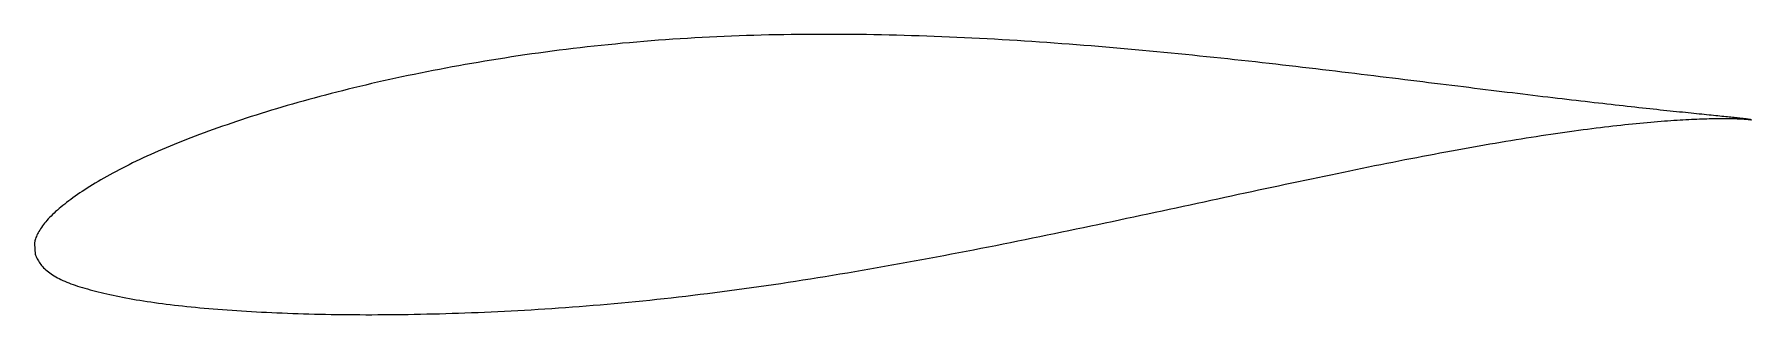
# Model space of a CAD drawing. Header units: metres. Extents: x -24.3 to 49.4, y -4.5 to 7.5.
import ezdxf

# ---------------------------------------------------------------- set-up
doc = ezdxf.new("R2010")
doc.units = ezdxf.units.M

msp = doc.modelspace()

# ---------------------------------------------------------------- linework, layer by layer
msp.add_lwpolyline([(49.355, 3.872), (49.353, 3.872), (49.349, 3.873), (49.342, 3.875), (49.332, 3.877), (49.319, 3.879), (49.303, 3.881), (49.285, 3.884), (49.263, 3.888), (49.239, 3.891), (49.212, 3.895), (49.182, 3.899), (49.149, 3.903), (49.114, 3.908), (49.075, 3.912), (49.034, 3.917), (48.99, 3.923), (48.943, 3.928), (48.894, 3.934), (48.841, 3.94), (48.786, 3.946), (48.728, 3.952), (48.667, 3.959), (48.604, 3.966), (48.537, 3.973), (48.468, 3.98), (48.396, 3.988), (48.321, 3.995), (48.244, 4.003), (48.163, 4.012), (48.08, 4.02), (47.995, 4.029), (47.906, 4.038), (47.815, 4.048), (47.721, 4.057), (47.624, 4.067), (47.525, 4.077), (47.423, 4.088), (47.318, 4.098), (47.211, 4.109), (47.1, 4.12), (46.988, 4.132), (46.872, 4.144), (46.754, 4.156), (46.633, 4.168), (46.51, 4.181), (46.384, 4.194), (46.255, 4.207), (46.124, 4.221), (45.99, 4.235), (45.853, 4.249), (45.714, 4.264), (45.572, 4.279), (45.428, 4.294), (45.281, 4.31), (45.132, 4.326), (44.98, 4.342), (44.826, 4.359), (44.669, 4.376), (44.51, 4.393), (44.348, 4.411), (44.183, 4.429), (44.017, 4.447), (43.847, 4.466), (43.676, 4.485), (43.502, 4.505), (43.325, 4.525), (43.146, 4.545), (42.965, 4.566), (42.781, 4.587), (42.595, 4.608), (42.407, 4.63), (42.216, 4.652), (42.023, 4.674), (41.828, 4.697), (41.63, 4.72), (41.43, 4.744), (41.228, 4.767), (41.024, 4.792), (40.817, 4.816), (40.609, 4.841), (40.398, 4.866), (40.185, 4.892), (39.969, 4.918), (39.752, 4.944), (39.533, 4.971), (39.311, 4.998), (39.087, 5.025), (38.861, 5.052), (38.634, 5.08), (38.404, 5.108), (38.172, 5.137), (37.938, 5.165), (37.702, 5.194), (37.464, 5.223), (37.224, 5.253), (36.983, 5.283), (36.739, 5.313), (36.493, 5.343), (36.246, 5.374), (35.997, 5.405), (35.746, 5.436), (35.493, 5.467), (35.238, 5.498), (34.982, 5.53), (34.724, 5.562), (34.464, 5.594), (34.202, 5.627), (33.939, 5.659), (33.674, 5.692), (33.407, 5.724), (33.139, 5.757), (32.869, 5.79), (32.597, 5.824), (32.324, 5.857), (32.05, 5.89), (31.773, 5.923), (31.496, 5.956), (31.217, 5.99), (30.936, 6.023), (30.654, 6.057), (30.371, 6.09), (30.086, 6.124), (29.8, 6.157), (29.512, 6.19), (29.224, 6.223), (28.933, 6.257), (28.642, 6.29), (28.349, 6.323), (28.056, 6.356), (27.76, 6.388), (27.464, 6.421), (27.167, 6.453), (26.868, 6.485), (26.569, 6.518), (26.268, 6.55), (25.966, 6.581), (25.663, 6.612), (25.359, 6.643), (25.055, 6.674), (24.749, 6.705), (24.442, 6.735), (24.134, 6.765), (23.826, 6.795), (23.516, 6.824), (23.206, 6.852), (22.895, 6.881), (22.583, 6.909), (22.271, 6.937), (21.957, 6.964), (21.643, 6.991), (21.328, 7.017), (21.013, 7.043), (20.697, 7.068), (20.38, 7.093), (20.063, 7.117), (19.745, 7.141), (19.426, 7.164), (19.107, 7.187), (18.788, 7.209), (18.468, 7.23), (18.148, 7.251), (17.827, 7.271), (17.506, 7.291), (17.184, 7.31), (16.862, 7.328), (16.54, 7.346), (16.218, 7.363), (15.895, 7.379), (15.572, 7.395), (15.249, 7.41), (14.925, 7.424), (14.602, 7.437), (14.278, 7.45), (13.954, 7.462), (13.63, 7.473), (13.306, 7.483), (12.982, 7.493), (12.658, 7.502), (12.334, 7.51), (12.01, 7.517), (11.686, 7.523), (11.363, 7.528), (11.039, 7.533), (10.715, 7.536), (10.392, 7.539), (10.069, 7.541), (9.746, 7.542), (9.423, 7.542), (9.101, 7.541), (8.779, 7.539), (8.457, 7.536), (8.135, 7.532), (7.814, 7.527), (7.494, 7.521), (7.173, 7.514), (6.853, 7.506), (6.534, 7.498), (6.215, 7.488), (5.897, 7.477), (5.579, 7.465), (5.262, 7.451), (4.945, 7.437), (4.629, 7.422), (4.314, 7.406), (3.999, 7.389), (3.685, 7.37), (3.372, 7.351), (3.06, 7.33), (2.748, 7.308), (2.437, 7.285), (2.127, 7.262), (1.817, 7.237), (1.509, 7.211), (1.201, 7.184), (0.895, 7.156), (0.589, 7.127), (0.284, 7.097), (-0.019, 7.066), (-0.322, 7.034), (-0.624, 7), (-0.925, 6.966), (-1.224, 6.931), (-1.523, 6.894), (-1.82, 6.857), (-2.117, 6.819), (-2.412, 6.78), (-2.706, 6.74), (-2.999, 6.699), (-3.29, 6.657), (-3.581, 6.614), (-3.87, 6.571), (-4.157, 6.526), (-4.444, 6.481), (-4.729, 6.435), (-5.013, 6.388), (-5.295, 6.34), (-5.576, 6.292), (-5.856, 6.242), (-6.134, 6.192), (-6.411, 6.142), (-6.687, 6.091), (-6.96, 6.039), (-7.233, 5.986), (-7.504, 5.933), (-7.773, 5.879), (-8.041, 5.825), (-8.307, 5.769), (-8.571, 5.713), (-8.834, 5.657), (-9.095, 5.6), (-9.355, 5.543), (-9.613, 5.484), (-9.869, 5.426), (-10.123, 5.366), (-10.376, 5.306), (-10.627, 5.246), (-10.876, 5.185), (-11.124, 5.123), (-11.369, 5.061), (-11.613, 4.999), (-11.855, 4.936), (-12.095, 4.872), (-12.333, 4.808), (-12.569, 4.744), (-12.804, 4.679), (-13.036, 4.614), (-13.266, 4.548), (-13.495, 4.482), (-13.721, 4.415), (-13.946, 4.349), (-14.168, 4.282), (-14.388, 4.214), (-14.607, 4.146), (-14.823, 4.078), (-15.037, 4.01), (-15.249, 3.941), (-15.459, 3.872), (-15.667, 3.803), (-15.873, 3.733), (-16.076, 3.664), (-16.277, 3.594), (-16.476, 3.524), (-16.673, 3.453), (-16.868, 3.383), (-17.06, 3.312), (-17.251, 3.241), (-17.439, 3.17), (-17.624, 3.099), (-17.808, 3.027), (-17.989, 2.956), (-18.167, 2.884), (-18.344, 2.813), (-18.518, 2.741), (-18.689, 2.669), (-18.859, 2.597), (-19.026, 2.525), (-19.19, 2.453), (-19.352, 2.381), (-19.512, 2.309), (-19.669, 2.236), (-19.824, 2.164), (-19.976, 2.092), (-20.126, 2.02), (-20.274, 1.947), (-20.419, 1.875), (-20.561, 1.803), (-20.701, 1.73), (-20.838, 1.658), (-20.973, 1.586), (-21.105, 1.514), (-21.235, 1.442), (-21.362, 1.37), (-21.487, 1.298), (-21.609, 1.226), (-21.728, 1.155), (-21.845, 1.083), (-21.96, 1.012), (-22.071, 0.942), (-22.18, 0.871), (-22.287, 0.801), (-22.391, 0.732), (-22.492, 0.663), (-22.59, 0.594), (-22.686, 0.526), (-22.779, 0.458), (-22.87, 0.391), (-22.958, 0.324), (-23.043, 0.258), (-23.126, 0.192), (-23.206, 0.126), (-23.283, 0.062), (-23.358, -0.003), (-23.43, -0.067), (-23.499, -0.13), (-23.565, -0.193), (-23.629, -0.256), (-23.69, -0.319), (-23.748, -0.38), (-23.803, -0.442), (-23.856, -0.503), (-23.906, -0.564), (-23.953, -0.624), (-23.998, -0.684), (-24.04, -0.743), (-24.079, -0.801), (-24.115, -0.859), (-24.149, -0.916), (-24.179, -0.973), (-24.207, -1.028), (-24.233, -1.082), (-24.256, -1.134), (-24.275, -1.185), (-24.293, -1.234), (-24.308, -1.28), (-24.32, -1.323), (-24.329, -1.361), (-24.337, -1.394), (-24.342, -1.42), (-24.345, -1.436), (-24.309, -1.907), (-24.307, -1.911), (-24.302, -1.921), (-24.294, -1.939), (-24.282, -1.965), (-24.266, -2.001), (-24.248, -2.043), (-24.226, -2.088), (-24.201, -2.136), (-24.173, -2.185), (-24.142, -2.234), (-24.109, -2.283), (-24.073, -2.333), (-24.034, -2.381), (-23.992, -2.43), (-23.947, -2.477), (-23.9, -2.524), (-23.85, -2.569), (-23.797, -2.614), (-23.742, -2.659), (-23.684, -2.702), (-23.623, -2.745), (-23.559, -2.786), (-23.493, -2.827), (-23.424, -2.867), (-23.352, -2.907), (-23.278, -2.945), (-23.201, -2.983), (-23.121, -3.02), (-23.039, -3.056), (-22.953, -3.092), (-22.866, -3.127), (-22.775, -3.161), (-22.682, -3.195), (-22.586, -3.228), (-22.488, -3.261), (-22.387, -3.294), (-22.283, -3.326), (-22.176, -3.358), (-22.067, -3.389), (-21.955, -3.42), (-21.841, -3.451), (-21.724, -3.482), (-21.605, -3.512), (-21.482, -3.542), (-21.358, -3.572), (-21.23, -3.601), (-21.1, -3.63), (-20.968, -3.659), (-20.833, -3.688), (-20.695, -3.716), (-20.555, -3.743), (-20.412, -3.77), (-20.267, -3.797), (-20.12, -3.824), (-19.969, -3.849), (-19.817, -3.875), (-19.662, -3.899), (-19.505, -3.923), (-19.345, -3.947), (-19.182, -3.97), (-19.018, -3.993), (-18.851, -4.015), (-18.681, -4.037), (-18.509, -4.058), (-18.335, -4.078), (-18.159, -4.099), (-17.98, -4.118), (-17.799, -4.137), (-17.615, -4.156), (-17.429, -4.175), (-17.241, -4.192), (-17.051, -4.209), (-16.858, -4.226), (-16.664, -4.243), (-16.467, -4.259), (-16.267, -4.274), (-16.066, -4.289), (-15.862, -4.303), (-15.657, -4.317), (-15.449, -4.33), (-15.239, -4.343), (-15.027, -4.355), (-14.813, -4.367), (-14.596, -4.379), (-14.378, -4.389), (-14.158, -4.4), (-13.936, -4.409), (-13.711, -4.419), (-13.485, -4.428), (-13.256, -4.436), (-13.026, -4.443), (-12.794, -4.451), (-12.56, -4.457), (-12.324, -4.463), (-12.086, -4.468), (-11.846, -4.473), (-11.605, -4.478), (-11.361, -4.481), (-11.116, -4.484), (-10.869, -4.487), (-10.62, -4.489), (-10.37, -4.49), (-10.117, -4.491), (-9.863, -4.491), (-9.608, -4.49), (-9.35, -4.489), (-9.091, -4.487), (-8.831, -4.484), (-8.569, -4.481), (-8.305, -4.478), (-8.039, -4.473), (-7.772, -4.468), (-7.504, -4.462), (-7.234, -4.455), (-6.963, -4.449), (-6.69, -4.441), (-6.415, -4.432), (-6.14, -4.423), (-5.863, -4.413), (-5.584, -4.403), (-5.304, -4.392), (-5.023, -4.38), (-4.74, -4.367), (-4.456, -4.354), (-4.171, -4.34), (-3.885, -4.326), (-3.597, -4.31), (-3.309, -4.294), (-3.019, -4.278), (-2.728, -4.26), (-2.435, -4.241), (-2.142, -4.222), (-1.847, -4.202), (-1.552, -4.181), (-1.256, -4.159), (-0.958, -4.137), (-0.659, -4.114), (-0.36, -4.089), (-0.059, -4.064), (0.242, -4.038), (0.544, -4.011), (0.847, -3.983), (1.151, -3.955), (1.456, -3.925), (1.762, -3.895), (2.068, -3.863), (2.375, -3.831), (2.683, -3.798), (2.992, -3.763), (3.301, -3.728), (3.611, -3.692), (3.921, -3.656), (4.233, -3.618), (4.544, -3.58), (4.857, -3.54), (5.17, -3.5), (5.483, -3.459), (5.797, -3.416), (6.111, -3.373), (6.426, -3.33), (6.741, -3.285), (7.057, -3.24), (7.373, -3.194), (7.689, -3.147), (8.006, -3.099), (8.323, -3.05), (8.64, -3.001), (8.958, -2.951), (9.276, -2.901), (9.594, -2.849), (9.912, -2.797), (10.23, -2.745), (10.549, -2.691), (10.867, -2.637), (11.186, -2.583), (11.505, -2.528), (11.824, -2.472), (12.143, -2.415), (12.462, -2.359), (12.78, -2.301), (13.099, -2.243), (13.418, -2.185), (13.737, -2.126), (14.055, -2.067), (14.374, -2.007), (14.692, -1.947), (15.01, -1.886), (15.328, -1.825), (15.646, -1.764), (15.963, -1.702), (16.281, -1.64), (16.597, -1.578), (16.914, -1.515), (17.23, -1.453), (17.546, -1.389), (17.862, -1.326), (18.177, -1.262), (18.491, -1.198), (18.805, -1.134), (19.119, -1.07), (19.432, -1.006), (19.745, -0.941), (20.057, -0.876), (20.369, -0.811), (20.679, -0.746), (20.99, -0.681), (21.299, -0.616), (21.608, -0.551), (21.917, -0.486), (22.224, -0.42), (22.531, -0.355), (22.837, -0.29), (23.143, -0.224), (23.447, -0.159), (23.751, -0.094), (24.054, -0.029), (24.356, 0.036), (24.657, 0.101), (24.957, 0.166), (25.257, 0.23), (25.555, 0.295), (25.852, 0.359), (26.149, 0.422), (26.444, 0.486), (26.739, 0.55), (27.032, 0.613), (27.324, 0.676), (27.615, 0.738), (27.905, 0.8), (28.194, 0.863), (28.482, 0.924), (28.768, 0.985), (29.053, 1.046), (29.337, 1.107), (29.62, 1.167), (29.902, 1.227), (30.182, 1.286), (30.461, 1.344), (30.738, 1.403), (31.015, 1.461), (31.29, 1.518), (31.563, 1.575), (31.835, 1.631), (32.106, 1.687), (32.375, 1.742), (32.643, 1.797), (32.909, 1.851), (33.174, 1.905), (33.437, 1.957), (33.698, 2.01), (33.958, 2.061), (34.217, 2.112), (34.474, 2.163), (34.729, 2.213), (34.982, 2.262), (35.234, 2.31), (35.484, 2.358), (35.733, 2.405), (35.98, 2.451), (36.225, 2.497), (36.468, 2.542), (36.71, 2.586), (36.949, 2.63), (37.187, 2.673), (37.423, 2.715), (37.658, 2.756), (37.89, 2.797), (38.121, 2.836), (38.349, 2.876), (38.576, 2.914), (38.8, 2.951), (39.023, 2.988), (39.244, 3.024), (39.463, 3.06), (39.68, 3.094), (39.894, 3.128), (40.107, 3.162), (40.318, 3.194), (40.527, 3.225), (40.733, 3.256), (40.937, 3.286), (41.14, 3.316), (41.34, 3.344), (41.538, 3.372), (41.734, 3.399), (41.928, 3.425), (42.119, 3.451), (42.308, 3.476), (42.495, 3.5), (42.68, 3.523), (42.863, 3.546), (43.043, 3.568), (43.221, 3.589), (43.397, 3.61), (43.57, 3.629), (43.741, 3.648), (43.91, 3.666), (44.076, 3.684), (44.24, 3.701), (44.402, 3.717), (44.561, 3.733), (44.718, 3.748), (44.873, 3.762), (45.025, 3.775), (45.174, 3.788), (45.321, 3.8), (45.466, 3.812), (45.608, 3.823), (45.748, 3.833), (45.885, 3.843), (46.02, 3.852), (46.152, 3.861), (46.281, 3.869), (46.408, 3.876), (46.533, 3.883), (46.655, 3.89), (46.774, 3.896), (46.891, 3.901), (47.005, 3.906), (47.117, 3.91), (47.226, 3.914), (47.332, 3.918), (47.436, 3.921), (47.537, 3.924), (47.635, 3.926), (47.731, 3.928), (47.824, 3.929), (47.915, 3.93), (48.002, 3.931), (48.087, 3.931), (48.17, 3.931), (48.249, 3.931), (48.326, 3.931), (48.401, 3.93), (48.472, 3.928), (48.541, 3.927), (48.607, 3.925), (48.67, 3.924), (48.73, 3.922), (48.788, 3.919), (48.843, 3.917), (48.895, 3.914), (48.945, 3.912), (48.991, 3.909), (49.035, 3.906), (49.076, 3.903), (49.114, 3.9), (49.15, 3.897), (49.182, 3.894), (49.212, 3.891), (49.239, 3.889), (49.263, 3.886), (49.285, 3.883), (49.303, 3.881), (49.319, 3.878), (49.332, 3.876), (49.342, 3.875), (49.349, 3.873), (49.353, 3.872), (49.355, 3.872)], close=True)

doc.saveas('drawing.dxf')
